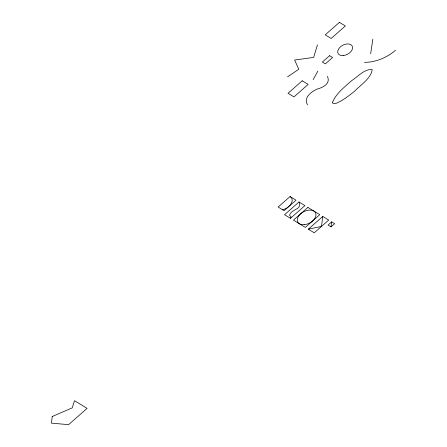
<?xml version="1.0" encoding="UTF-8"?>
<svg xmlns="http://www.w3.org/2000/svg" width="447" height="447" viewBox="0 0 447 447"><rect width="100%" height="100%" fill="white"/><g stroke="black" fill="none" stroke-linecap="round" stroke-linejoin="round"><path stroke-width="0.67" d="M322.768 216.465L321.482 226.445L308.307 229.188L314.252 232.809L328.707 220.086L322.768 216.465L308.307 229.188M331.037 226.886L331.68 221.896L334.652 223.707L331.037 226.886L328.07 225.076L331.68 221.896M370.664 53.685L372.832 39.157M317.443 44.856L313.665 57.412L294.651 60.027L298.764 69.302L287.566 76.845M290.472 218.326L291.025 216.778L290.483 216.175A8.197 5.224 -27.6 0 1 289.974 215.817L289.762 215.56A1.654 1.056 -27.6 0 1 289.673 215.001L289.907 214.392A10.281 6.554 -27.6 0 1 291.327 212.398L291.505 212.185A4.118 2.626 -27.6 0 1 292.511 211.347L297.786 208.241A5.163 3.291 -27.6 0 0 299.043 206.799L299.16 206.592A6.308 4.017 -27.6 0 0 299.624 205.436L299.697 203.821L298.987 201.983L284.527 214.705L290.472 218.326L304.932 205.603L298.987 201.983M313.146 79.661L317.856 71.101M290.069 196.551L278.135 207.05L284.08 210.671L296.015 200.172L290.069 196.551A10.018 6.387 -27.6 0 1 291.26 203.541A10.018 6.387 -27.6 0 1 282.649 209.799M307.542 104.866C303.06 97.619 311.626 91.344 317.593 88.936C323.287 87.405 330.814 83.505 327.422 76.314M395.534 50.215A32.787 20.897 -27.6 0 1 364.473 62.312M332.613 102.112L332.764 103.207C335.11 104.727 338.027 102.262 340.234 101.396C345.592 98.368 350.498 94.602 355.197 90.652C361.26 84.41 370.697 78.577 372.267 69.626C364.718 68.497 357.74 76.862 351.683 80.639C344.665 87.003 336.351 93.155 332.613 102.112M52.221 416.509L51.466 423.147L68.575 424.65L87.087 408.357L74.509 400.696L72.207 407.876L52.221 416.509M339.429 22.35L325.226 34.849L331.16 38.464L345.363 25.965L339.429 22.35M329.607 55.707L322.376 62.066L325.349 63.876L332.579 57.518L329.607 55.707M302.222 80.79L288.019 93.289L293.953 96.904L308.162 84.399L302.222 80.79M307.905 207.414L293.444 220.136L305.335 227.378L319.795 214.655L307.905 207.414M304.178 224.679A10.018 6.387 -27.6 0 0 315.666 213.113A10.018 6.387 -27.6 0 0 300.015 214.398A10.018 6.387 -27.6 0 0 304.178 224.679M343.201 55.562A7.979 5.085 -27.6 0 0 352.348 46.348A7.979 5.085 -27.6 0 0 339.882 47.371A7.979 5.085 -27.6 0 0 343.201 55.562"/></g></svg>
